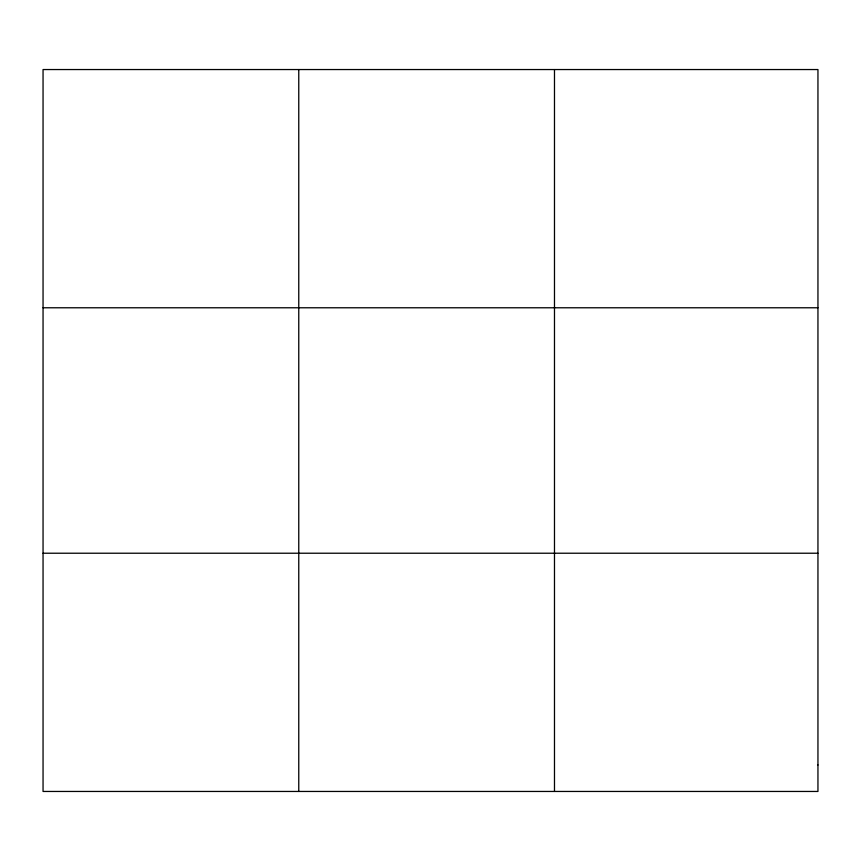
<?xml version="1.0" encoding="UTF-8"?>
<svg xmlns="http://www.w3.org/2000/svg" width="861" height="861" viewBox="0 0 861 861"><rect width="100%" height="100%" fill="white"/><g stroke="black" fill="none" stroke-linecap="round" stroke-linejoin="round"><path stroke-width="1.29" d="M298.767 791.453L298.767 69.547M554.484 791.453L554.484 69.547M43.05 307.775L817.95 307.775M43.05 553.225L817.95 553.225M817.95 764.977L817.95 791.453L43.05 791.453L43.05 69.547L817.95 69.547L817.95 764.977"/></g></svg>
